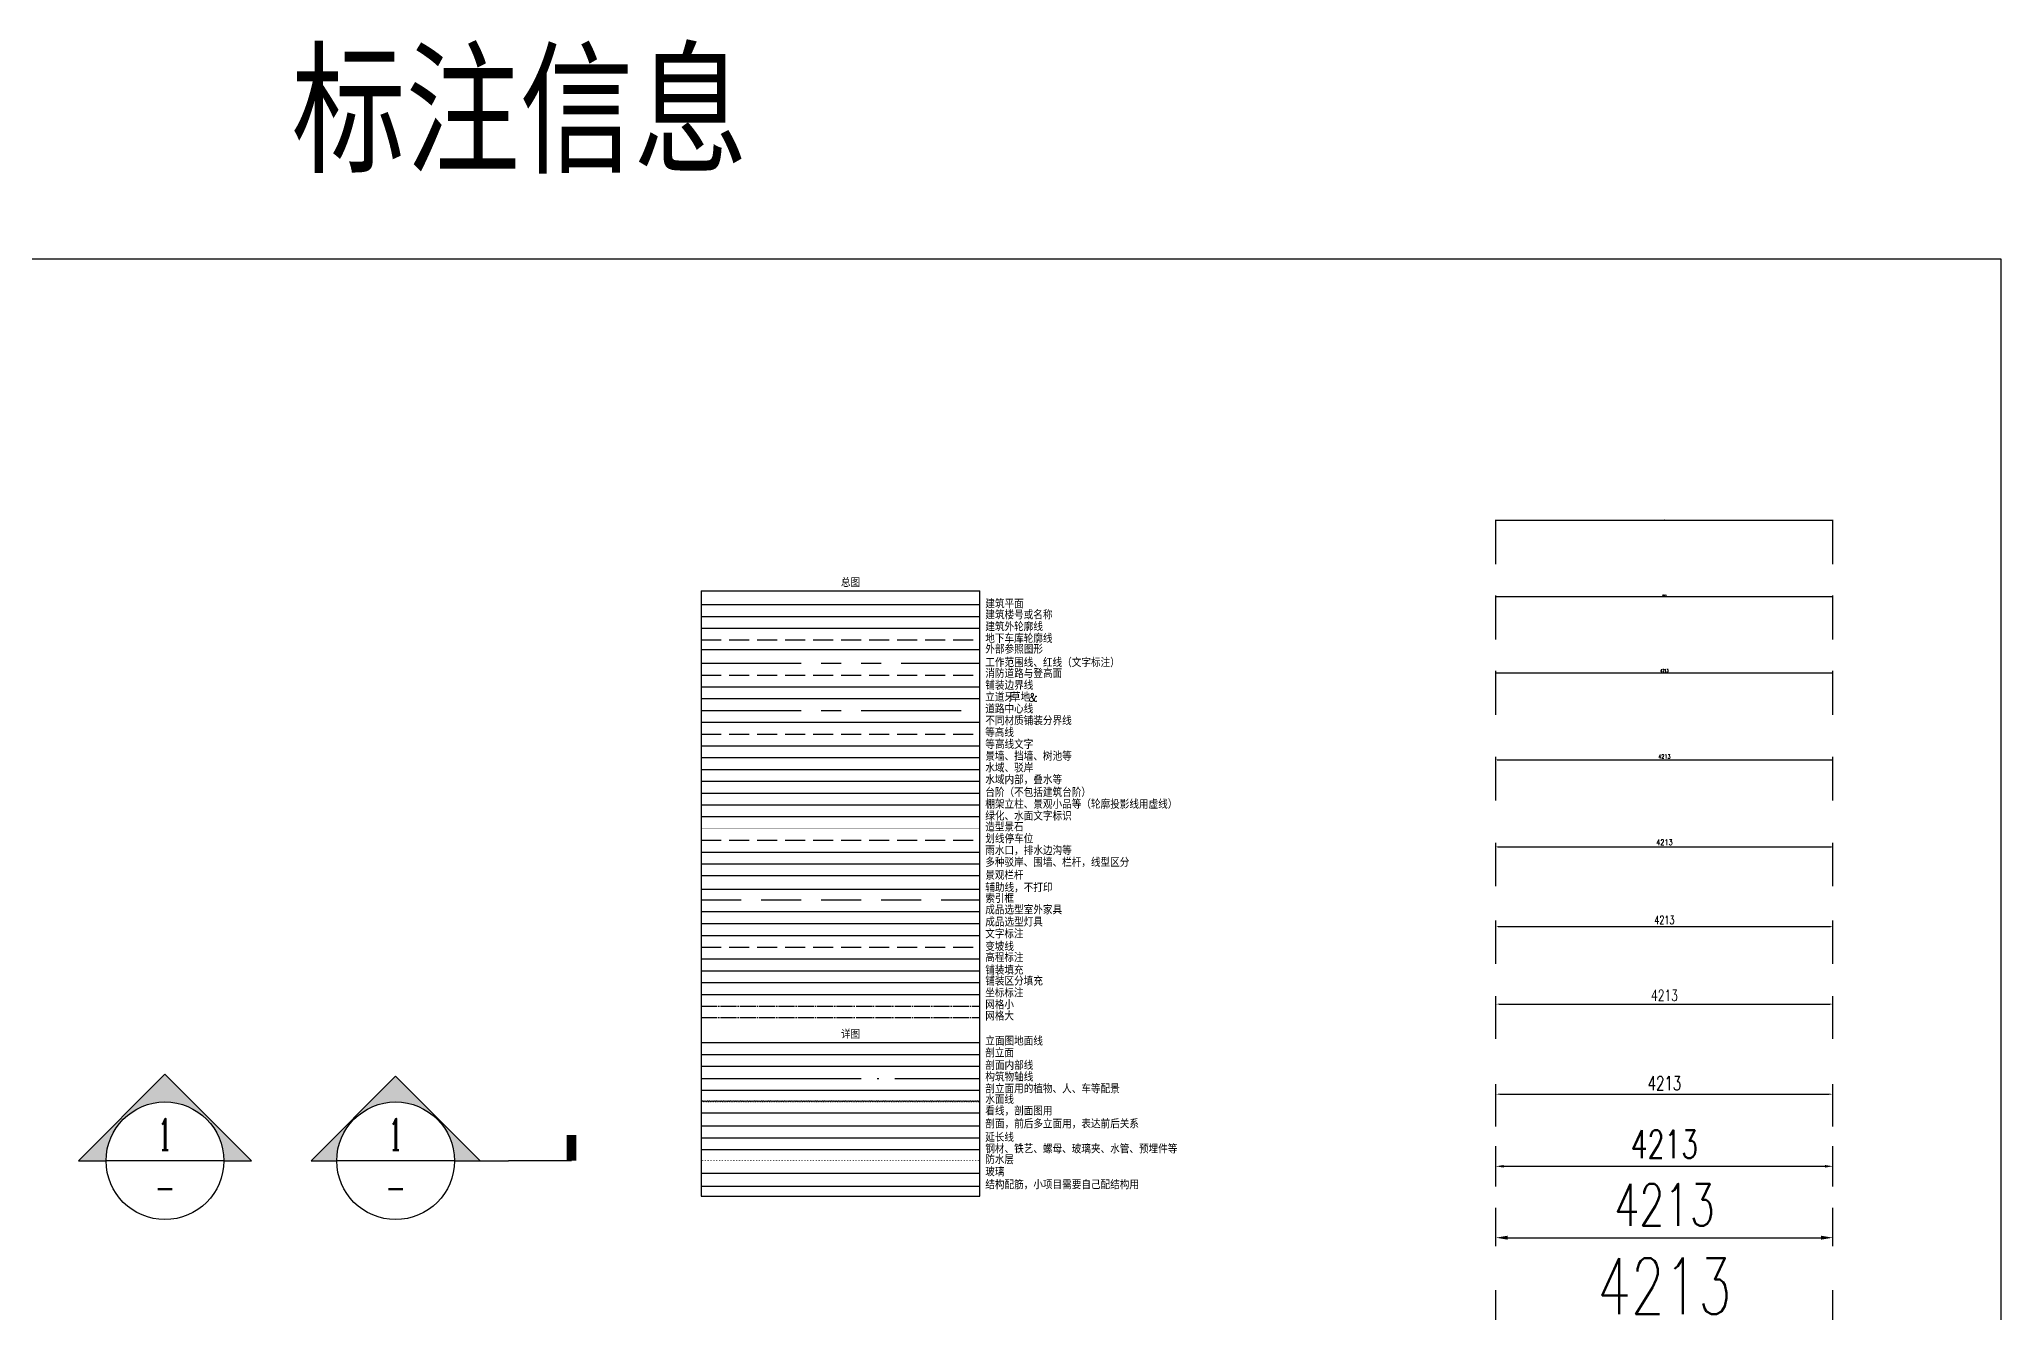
# Model space of a CAD drawing. Header units: millimetres. Extents: x 20612 to 122804, y 29227 to 156976.
# Drawn here: x 71212 to 95723, y 141053 to 156976 of the extents above; entities that cross this region are included whole.
import ezdxf
from ezdxf.enums import TextEntityAlignment as Align

# ---------------------------------------------------------------- set-up
doc = ezdxf.new("R2010")
doc.units = ezdxf.units.MM
doc.header["$LTSCALE"] = 1000
for name, pattern in [('CENTER', [2, 1.25, -0.25, 0.25, -0.25]), ('DASH', [0.35, 0.25, -0.1]), ('DASHED', [0.75, 0.5, -0.25]), ('DOTE', [2.42, 2, -0.2, 0.02, -0.2]), ('PHANTOM', [2.5, 1.25, -0.25, 0.25, -0.25, 0.25, -0.25])]:
    doc.linetypes.add(name, pattern=pattern)
for name, color, linetype in [('DIM_COOR', 3, 'Continuous'), ('DIM_ELEV', 3, 'Continuous'), ('DIM_IDEN', 3, 'Continuous'), ('DIM_SYMB', 3, 'Continuous'), ('L-Axis', 1, 'DOTE'), ('L-B.NO.', 2, 'Continuous'), ('L-Bldg', 8, 'Continuous'), ('L-Center', 1, 'CENTER'), ('L-Contour', 8, 'DASH'), ('L-ContourText', 53, 'Continuous'), ('L-ExtendedLine', 8, 'DASH'), ('L-Finished lamps', 2, 'Continuous'), ('L-Finished product', 13, 'Continuous'), ('L-Fireroad', 3, 'DASH'), ('L-Floor', 6, 'Continuous'), ('L-Furniture', 2, 'Continuous'), ('L-Glass', 144, 'Continuous'), ('L-Grid', 8, 'DOTE'), ('L-Grid1', 1, 'DOTE'), ('L-Gully', 144, 'Continuous'), ('L-Hardware', 210, 'Continuous'), ('L-Hatch', 8, 'Continuous'), ('L-Hatch1', 9, 'Continuous'), ('L-Index', 3, 'DASHED'), ('L-Limit', 1, 'PHANTOM'), ('L-Look line', 9, 'Continuous'), ('L-Look line1', 11, 'Continuous'), ('L-Objective View', 8, 'Continuous'), ('L-Outline', 6, 'Continuous'), ('L-pa', 3, 'Continuous'), ('L-Parking', 30, 'DASH'), ('L-Pave', 4, 'Continuous'), ('L-Pave1', 31, 'Continuous'), ('L-Pavement', 30, 'Continuous'), ('L-Pool', 5, 'Continuous'), ('L-Pool1', 150, 'Continuous'), ('L-Railing', 2, 'Continuous'), ('L-Rebar', 1, 'Continuous'), ('L-Section', 4, 'Continuous'), ('L-Slope line', 1, 'DASH'), ('L-Step', 15, 'Continuous'), ('L-Stone', 9, 'Continuous'), ('L-Structure', 50, 'Continuous'), ('L-Style Index', 2, 'Continuous'), ('L-TEXT文字标注', 7, 'Continuous'), ('L-Ugoutline', 6, 'DASH'), ('L-Wall', 5, 'Continuous'), ('L-Water', 150, 'Continuous'), ('L-Waterproofer', 210, 'Continuous'), ('L-XREF', 7, 'Continuous'), ('PUB_DIM', 3, 'Continuous'), ('PUB_TEXT', 7, 'Continuous')]:
    doc.layers.add(name, color=color, linetype=linetype)
doc.layers.add('L-Auxiliary Line', color=1, linetype='Continuous', plot=False)
doc.styles.add('_TCH_LABEL', font='COMPLEX', dxfattribs={"bigfont": 'GBCBIG'})
doc.styles.get("Standard").update_dxf_attribs({"font": 'simplex.shx', "width": 0.8, "bigfont": 'hztxt.shx'})
doc.styles.add('STANDARD_T3', font='simplex.shx', dxfattribs={"width": 0.7, "bigfont": 'hztxt.shx'})
doc.dimstyles.new('W&&1', dxfattribs={"dimtxt": 3.5, "dimasz": 1, "dimexe": 2.5, "dimexo": 3, "dimgap": 1, "dimtad": 1, "dimdec": 0, "dimzin": 0, "dimdsep": 46, "dimtxsty": 'STANDARD_T3', "dimcen": 0.09, "dimclrd": 1, "dimclre": 1, "dimclrt": 7, "dimazin": 2, "dimtfac": 1, "dimtdec": 0, "dimtix": 1, "dimtmove": 2, "dimatfit": 3, "dimfxl": 0, "dimtolj": 1, "dimtzin": 0, "dimarcsym": 0})
doc.dimstyles.new('W&&10', dxfattribs={"dimtxt": 35, "dimasz": 10, "dimexe": 25, "dimexo": 30, "dimgap": 10, "dimtad": 1, "dimdec": 0, "dimzin": 0, "dimdsep": 46, "dimtxsty": 'STANDARD_T3', "dimcen": 0.09, "dimclrd": 1, "dimclre": 1, "dimclrt": 7, "dimazin": 2, "dimtfac": 1, "dimtdec": 0, "dimtix": 1, "dimtmove": 2, "dimatfit": 3, "dimfxl": 0, "dimtolj": 1, "dimtzin": 0, "dimarcsym": 0})
doc.dimstyles.new('W&&100', dxfattribs={"dimtxt": 350, "dimasz": 100, "dimexe": 250, "dimexo": 300, "dimgap": 100, "dimtad": 1, "dimdec": 0, "dimzin": 0, "dimdsep": 46, "dimtxsty": 'STANDARD_T3', "dimcen": 0.09, "dimclrd": 1, "dimclre": 1, "dimclrt": 7, "dimazin": 2, "dimtfac": 1, "dimtdec": 0, "dimtix": 1, "dimtmove": 2, "dimatfit": 3, "dimfxl": 0, "dimtolj": 1, "dimtzin": 0, "dimarcsym": 0})
doc.dimstyles.new('W&&15', dxfattribs={"dimtxt": 52.5, "dimasz": 15, "dimexe": 37.5, "dimexo": 45, "dimgap": 15, "dimtad": 1, "dimdec": 0, "dimzin": 0, "dimdsep": 46, "dimtxsty": 'STANDARD_T3', "dimcen": 0.09, "dimclrd": 1, "dimclre": 1, "dimclrt": 7, "dimazin": 2, "dimtfac": 1, "dimtdec": 0, "dimtix": 1, "dimtmove": 2, "dimatfit": 3, "dimfxl": 0, "dimtolj": 1, "dimtzin": 0, "dimarcsym": 0})
doc.dimstyles.new('W&&150', dxfattribs={"dimtxt": 525, "dimasz": 150, "dimexe": 375, "dimexo": 450, "dimgap": 150, "dimtad": 1, "dimdec": 0, "dimzin": 0, "dimdsep": 46, "dimtxsty": 'STANDARD_T3', "dimcen": 0.09, "dimclrd": 1, "dimclre": 1, "dimclrt": 7, "dimazin": 2, "dimtfac": 1, "dimtdec": 0, "dimtix": 1, "dimtmove": 2, "dimatfit": 3, "dimfxl": 0, "dimtolj": 1, "dimtzin": 0, "dimarcsym": 0})
doc.dimstyles.new('W&&20', dxfattribs={"dimtxt": 70, "dimasz": 20, "dimexe": 50, "dimexo": 60, "dimgap": 20, "dimtad": 1, "dimdec": 0, "dimzin": 0, "dimdsep": 46, "dimtxsty": 'STANDARD_T3', "dimcen": 0.09, "dimclrd": 1, "dimclre": 1, "dimclrt": 7, "dimazin": 2, "dimtfac": 1, "dimtdec": 0, "dimtix": 1, "dimtmove": 2, "dimatfit": 3, "dimfxl": 0, "dimtolj": 1, "dimtzin": 0, "dimarcsym": 0})
doc.dimstyles.new('W&&200', dxfattribs={"dimtxt": 700, "dimasz": 200, "dimexe": 500, "dimexo": 600, "dimgap": 200, "dimtad": 1, "dimdec": 0, "dimzin": 0, "dimdsep": 46, "dimtxsty": 'STANDARD_T3', "dimcen": 0.09, "dimclrd": 1, "dimclre": 1, "dimclrt": 7, "dimazin": 2, "dimtfac": 1, "dimtdec": 0, "dimtix": 1, "dimtmove": 2, "dimatfit": 3, "dimfxl": 0, "dimtolj": 1, "dimtzin": 0, "dimarcsym": 0})
doc.dimstyles.new('W&&30', dxfattribs={"dimtxt": 105, "dimasz": 30, "dimexe": 75, "dimexo": 90, "dimgap": 30, "dimtad": 1, "dimdec": 0, "dimzin": 0, "dimdsep": 46, "dimtxsty": 'STANDARD_T3', "dimcen": 0.09, "dimclrd": 1, "dimclre": 1, "dimclrt": 7, "dimazin": 2, "dimtfac": 1, "dimtdec": 0, "dimtix": 1, "dimtmove": 2, "dimatfit": 3, "dimfxl": 0, "dimtolj": 1, "dimtzin": 0, "dimarcsym": 0})
doc.dimstyles.new('W&&40', dxfattribs={"dimtxt": 140, "dimasz": 40, "dimexe": 100, "dimexo": 120, "dimgap": 40, "dimtad": 1, "dimdec": 0, "dimzin": 0, "dimdsep": 46, "dimtxsty": 'STANDARD_T3', "dimcen": 0.09, "dimclrd": 1, "dimclre": 1, "dimclrt": 7, "dimazin": 2, "dimtfac": 1, "dimtdec": 0, "dimtix": 1, "dimtmove": 2, "dimatfit": 3, "dimfxl": 0, "dimtolj": 1, "dimtzin": 0, "dimarcsym": 0})
doc.dimstyles.new('W&&5', dxfattribs={"dimtxt": 17.5, "dimasz": 5, "dimexe": 12.5, "dimexo": 15, "dimgap": 5, "dimtad": 1, "dimdec": 0, "dimzin": 0, "dimdsep": 46, "dimtxsty": 'STANDARD_T3', "dimcen": 0.09, "dimclrd": 1, "dimclre": 1, "dimclrt": 7, "dimazin": 2, "dimtfac": 1, "dimtdec": 0, "dimtix": 1, "dimtmove": 2, "dimatfit": 3, "dimfxl": 0, "dimtolj": 1, "dimtzin": 0, "dimarcsym": 0})
doc.dimstyles.new('W&&50', dxfattribs={"dimtxt": 175, "dimasz": 50, "dimexe": 125, "dimexo": 150, "dimgap": 50, "dimtad": 1, "dimdec": 0, "dimzin": 0, "dimdsep": 46, "dimtxsty": 'STANDARD_T3', "dimcen": 0.09, "dimclrd": 1, "dimclre": 1, "dimclrt": 7, "dimazin": 2, "dimtfac": 1, "dimtdec": 0, "dimtix": 1, "dimtmove": 2, "dimatfit": 3, "dimfxl": 0, "dimtolj": 1, "dimtzin": 0, "dimarcsym": 0})

# ---------------------------------------------------------------- blocks, each defined once
blk = doc.blocks.new('*D8')
at = {"layer": 'Defpoints', "color": 0, "transparency": 16777216}
for p in [(93626, 145881), (89413, 145327), (93626, 145327)]:
    blk.add_point(p, dxfattribs=at)
at = {"layer": 'PUB_DIM', "color": 1, "lineweight": -2, "transparency": 16777216}
for p, q in [((89413, 145417), (89413, 145956)), ((89443, 145881), (93596, 145881)), ((93626, 145417), (93626, 145956))]:
    blk.add_line(p, q, dxfattribs=at)
at = {"layer": 'PUB_DIM', "color": 1, "transparency": 16777216}
for points in [[(89443, 145886), (89443, 145876), (89413, 145881)], [(93596, 145886), (93596, 145876), (93626, 145881)]]:
    blk.add_solid(points, dxfattribs=at)
at = {"layer": 'PUB_DIM', "color": 7, "transparency": 16777216, "insert": (91520, 145964), "char_height": 105, "attachment_point": 5, "style": 'STANDARD_T3'}
blk.add_mtext('\\A1;4213', dxfattribs=at)
blk = doc.blocks.new('*D9')
at = {"layer": 'Defpoints', "color": 0, "transparency": 16777216}
for p in [(93626, 146880), (89413, 146326), (93626, 146326)]:
    blk.add_point(p, dxfattribs=at)
at = {"layer": 'PUB_DIM', "color": 1, "lineweight": -2, "transparency": 16777216}
for p, q in [((89413, 146386), (89413, 146930)), ((89433, 146880), (93606, 146880)), ((93626, 146386), (93626, 146930))]:
    blk.add_line(p, q, dxfattribs=at)
at = {"layer": 'PUB_DIM', "color": 1, "transparency": 16777216}
for points in [[(89433, 146883), (89433, 146876), (89413, 146880)], [(93606, 146883), (93606, 146876), (93626, 146880)]]:
    blk.add_solid(points, dxfattribs=at)
at = {"layer": 'PUB_DIM', "color": 7, "transparency": 16777216, "insert": (91520, 146935), "char_height": 70, "attachment_point": 5, "style": 'STANDARD_T3'}
blk.add_mtext('\\A1;4213', dxfattribs=at)
blk = doc.blocks.new('*D10')
at = {"layer": 'Defpoints', "color": 0, "transparency": 16777216}
for p in [(93626, 147967), (89413, 147413), (93626, 147413)]:
    blk.add_point(p, dxfattribs=at)
at = {"layer": 'PUB_DIM', "color": 1, "lineweight": -2, "transparency": 16777216}
for p, q in [((89413, 147458), (89413, 148005)), ((89428, 147967), (93611, 147967)), ((93626, 147458), (93626, 148005))]:
    blk.add_line(p, q, dxfattribs=at)
at = {"layer": 'PUB_DIM', "color": 1, "transparency": 16777216}
for points in [[(89428, 147970), (89428, 147965), (89413, 147967)], [(93611, 147970), (93611, 147965), (93626, 147967)]]:
    blk.add_solid(points, dxfattribs=at)
at = {"layer": 'PUB_DIM', "color": 7, "transparency": 16777216, "insert": (91520, 148008), "char_height": 52.5, "attachment_point": 5, "style": 'STANDARD_T3'}
blk.add_mtext('\\A1;4213', dxfattribs=at)
blk = doc.blocks.new('*D11')
at = {"layer": 'Defpoints', "color": 0, "transparency": 16777216}
for p in [(93626, 149054), (89413, 148500), (93626, 148500)]:
    blk.add_point(p, dxfattribs=at)
at = {"layer": 'PUB_DIM', "color": 1, "lineweight": -2, "transparency": 16777216}
for p, q in [((89413, 148530), (89413, 149079)), ((89423, 149054), (93616, 149054)), ((93626, 148530), (93626, 149079))]:
    blk.add_line(p, q, dxfattribs=at)
at = {"layer": 'PUB_DIM', "color": 1, "transparency": 16777216}
for points in [[(89423, 149056), (89423, 149053), (89413, 149054)], [(93616, 149056), (93616, 149053), (93626, 149054)]]:
    blk.add_solid(points, dxfattribs=at)
at = {"layer": 'PUB_DIM', "color": 7, "transparency": 16777216, "insert": (91520, 149082), "char_height": 35, "attachment_point": 5, "style": 'STANDARD_T3'}
blk.add_mtext('\\A1;4213', dxfattribs=at)
blk = doc.blocks.new('*D12')
at = {"layer": 'Defpoints', "color": 0, "transparency": 16777216}
for p in [(93626, 150008), (89413, 149454), (93626, 149454)]:
    blk.add_point(p, dxfattribs=at)
at = {"layer": 'PUB_DIM', "color": 1, "lineweight": -2, "transparency": 16777216}
for p, q in [((89413, 149469), (89413, 150021)), ((89418, 150008), (93621, 150008)), ((93626, 149469), (93626, 150021))]:
    blk.add_line(p, q, dxfattribs=at)
at = {"layer": 'PUB_DIM', "color": 1, "transparency": 16777216}
for points in [[(89418, 150009), (89418, 150008), (89413, 150008)], [(93621, 150009), (93621, 150008), (93626, 150008)]]:
    blk.add_solid(points, dxfattribs=at)
at = {"layer": 'PUB_DIM', "color": 7, "transparency": 16777216, "insert": (91520, 150022), "char_height": 17.5, "attachment_point": 5, "style": 'STANDARD_T3'}
blk.add_mtext('\\A1;4213', dxfattribs=at)
blk = doc.blocks.new('*D13')
at = {"layer": 'Defpoints', "color": 0, "transparency": 16777216}
for p in [(93626, 150963), (89413, 150409), (93626, 150409)]:
    blk.add_point(p, dxfattribs=at)
at = {"layer": 'PUB_DIM', "color": 1, "lineweight": -2, "transparency": 16777216}
for p, q in [((89413, 150412), (89413, 150965)), ((89414, 150963), (93625, 150963)), ((93626, 150412), (93626, 150965))]:
    blk.add_line(p, q, dxfattribs=at)
at = {"layer": 'PUB_DIM', "color": 1, "transparency": 16777216}
for points in [[(89414, 150963), (89414, 150962), (89413, 150963)], [(93625, 150963), (93625, 150962), (93626, 150963)]]:
    blk.add_solid(points, dxfattribs=at)
at = {"layer": 'PUB_DIM', "color": 7, "transparency": 16777216, "insert": (91520, 150965), "char_height": 3.5, "attachment_point": 5, "style": 'STANDARD_T3'}
blk.add_mtext('\\A1;4213', dxfattribs=at)
blk = doc.blocks.new('*D14')
at = {"layer": 'Defpoints', "color": 0, "transparency": 16777216}
for p in [(93626, 144912), (89413, 144358), (93626, 144358)]:
    blk.add_point(p, dxfattribs=at)
at = {"layer": 'PUB_DIM', "color": 1, "lineweight": -2, "transparency": 16777216}
for p, q in [((89413, 144478), (89413, 145012)), ((89453, 144912), (93586, 144912)), ((93626, 144478), (93626, 145012))]:
    blk.add_line(p, q, dxfattribs=at)
at = {"layer": 'PUB_DIM', "color": 1, "transparency": 16777216}
for points in [[(89453, 144919), (89453, 144906), (89413, 144912)], [(93586, 144919), (93586, 144906), (93626, 144912)]]:
    blk.add_solid(points, dxfattribs=at)
at = {"layer": 'PUB_DIM', "color": 7, "transparency": 16777216, "insert": (91520, 145022), "char_height": 140, "attachment_point": 5, "style": 'STANDARD_T3'}
blk.add_mtext('\\A1;4213', dxfattribs=at)
blk = doc.blocks.new('*D15')
at = {"layer": 'Defpoints', "color": 0, "transparency": 16777216}
for p in [(93626, 143786), (89413, 143232), (93626, 143232)]:
    blk.add_point(p, dxfattribs=at)
at = {"layer": 'PUB_DIM', "color": 1, "lineweight": -2, "transparency": 16777216}
for p, q in [((89413, 143382), (89413, 143911)), ((93626, 143382), (93626, 143911)), ((89463, 143786), (93576, 143786))]:
    blk.add_line(p, q, dxfattribs=at)
at = {"layer": 'PUB_DIM', "color": 1, "transparency": 16777216}
for points in [[(89463, 143794), (89463, 143778), (89413, 143786)], [(93576, 143794), (93576, 143778), (93626, 143786)]]:
    blk.add_solid(points, dxfattribs=at)
at = {"layer": 'PUB_DIM', "color": 7, "transparency": 16777216, "insert": (91520, 143923), "char_height": 175, "attachment_point": 5, "style": 'STANDARD_T3'}
blk.add_mtext('\\A1;4213', dxfattribs=at)
blk = doc.blocks.new('*D16')
at = {"layer": 'Defpoints', "color": 0, "transparency": 16777216}
for p in [(93626, 142885), (89413, 142331), (93626, 142331)]:
    blk.add_point(p, dxfattribs=at)
at = {"layer": 'PUB_DIM', "color": 1, "lineweight": -2, "transparency": 16777216}
for p, q in [((89413, 142631), (89413, 143135)), ((93626, 142631), (93626, 143135)), ((89513, 142885), (93526, 142885))]:
    blk.add_line(p, q, dxfattribs=at)
at = {"layer": 'PUB_DIM', "color": 1, "transparency": 16777216}
for points in [[(89513, 142901), (89513, 142868), (89413, 142885)], [(93526, 142901), (93526, 142868), (93626, 142885)]]:
    blk.add_solid(points, dxfattribs=at)
at = {"layer": 'PUB_DIM', "color": 7, "transparency": 16777216, "insert": (91520, 143160), "char_height": 350, "attachment_point": 5, "style": 'STANDARD_T3'}
blk.add_mtext('\\A1;4213', dxfattribs=at)
blk = doc.blocks.new('*D17')
at = {"layer": 'Defpoints', "color": 0, "transparency": 16777216}
for p in [(93626, 141992), (89413, 141438), (93626, 141438)]:
    blk.add_point(p, dxfattribs=at)
at = {"layer": 'PUB_DIM', "color": 1, "lineweight": -2, "transparency": 16777216}
for p, q in [((89413, 141888), (89413, 142367)), ((93626, 141888), (93626, 142367)), ((89563, 141992), (93476, 141992))]:
    blk.add_line(p, q, dxfattribs=at)
at = {"layer": 'PUB_DIM', "color": 1, "transparency": 16777216}
for points in [[(89563, 142017), (89563, 141967), (89413, 141992)], [(93476, 142017), (93476, 141967), (93626, 141992)]]:
    blk.add_solid(points, dxfattribs=at)
at = {"layer": 'PUB_DIM', "color": 7, "transparency": 16777216, "insert": (91520, 142404), "char_height": 525, "attachment_point": 5, "style": 'STANDARD_T3'}
blk.add_mtext('\\A1;4213', dxfattribs=at)
blk = doc.blocks.new('*D18')
at = {"layer": 'Defpoints', "color": 0, "transparency": 16777216}
for p in [(93626, 140837), (89413, 140283), (93626, 140283)]:
    blk.add_point(p, dxfattribs=at)
at = {"layer": 'PUB_DIM', "color": 1, "lineweight": -2, "transparency": 16777216}
for p, q in [((89413, 140883), (89413, 141337)), ((93626, 140883), (93626, 141337)), ((89613, 140837), (93426, 140837))]:
    blk.add_line(p, q, dxfattribs=at)
at = {"layer": 'PUB_DIM', "color": 1, "transparency": 16777216}
for points in [[(89613, 140870), (89613, 140803), (89413, 140837)], [(93426, 140870), (93426, 140803), (93626, 140837)]]:
    blk.add_solid(points, dxfattribs=at)
at = {"layer": 'PUB_DIM', "color": 7, "transparency": 16777216, "insert": (91520, 141387), "char_height": 700, "attachment_point": 5, "style": 'STANDARD_T3'}
blk.add_mtext('\\A1;4213', dxfattribs=at)
blk = doc.blocks.new('*U7')
blk.add_hatch(color=256).paths.add_polyline_path([(0, 11.49), (-11.49, 0), (-8, 0, -1), (8, 0), (11.49, 0)])
blk.add_lwpolyline([(0, 11.49), (-11.49, 0), (-8, 0, -1), (8, 0), (11.49, 0), (0, 11.49)], format="xyb", close=True)
at = {"const_width": 1.31}
blk.add_lwpolyline([(23.92, 0), (23.92, 3.5)], dxfattribs=at)
for points in [[(8, 0), (15.33, 0)], [(21.33, 0), (15.33, 0)], [(23.92, 0), (18.67, 0)]]:
    blk.add_lwpolyline(points)
blk = doc.blocks.new('*U6')
blk.add_hatch(color=256).paths.add_polyline_path([(0, 11.77), (-11.77, 0), (-8, 0, -1), (8, 0), (11.77, 0)])
blk.add_lwpolyline([(0, 11.77), (-11.77, 0), (-8, 0, -1), (8, 0), (11.77, 0), (0, 11.77)], format="xyb", close=True)
blk = doc.blocks.new('$LinePat$波浪线')
at = {"color": 0}
for centre, start, end in [((150, -42), 201.672355, 338.327405), ((450, -161), 21.672355, 158.327405)]:
    blk.add_arc(centre, 161, start, end, dxfattribs=at)
blk = doc.blocks.new('$LinePat$防水层1')
at = {"color": 0}
blk.add_solid([(150, 0), (450, 0), (150, -100), (450, -100)], dxfattribs=at)
at = {"layer": 'Defpoints'}
for p in [(0, 0), (600, 0)]:
    blk.add_point(p, dxfattribs=at)

msp = doc.modelspace()

# ---------------------------------------------------------------- linework, layer by layer
msp.add_line((79482.553, 150079.773), (82965.968, 150079.773))
msp.add_lwpolyline([(70722.932, 154230.476), (95722.932, 154230.476), (95722.932, 124230.476), (70722.932, 124230.476)], close=True)
msp.add_lwpolyline([(79482.553, 150079.773), (79482.553, 142512.688), (82965.968, 142512.688), (82965.968, 150079.773)])
at = {"layer": 'DIM_COOR'}
msp.add_lwpolyline([(79482.553, 145033.903), (82965.968, 145033.903)], dxfattribs=at)
at = {"layer": 'DIM_ELEV'}
msp.add_lwpolyline([(79482.553, 145476.591), (82965.968, 145476.591)], dxfattribs=at)
at = {"layer": 'DIM_IDEN'}
for p, q in [((73518.199, 142953.704), (72047.611, 142953.704)), ((76400.574, 142953.704), (74929.986, 142953.704))]:
    msp.add_line(p, q, dxfattribs=at)
for centre in [(72782.905, 142953.704), (75665.28, 142953.704)]:
    msp.add_circle(centre, 735.294, dxfattribs=at)
at = {"layer": 'L-Auxiliary Line'}
msp.add_lwpolyline([(79482.553, 146349.344), (82965.968, 146349.344)], dxfattribs=at)
at = {"layer": 'L-Axis'}
msp.add_lwpolyline([(79482.553, 143982.882), (82965.968, 143982.882)], dxfattribs=at)
at = {"layer": 'L-B.NO.', "ltscale": 500}
msp.add_lwpolyline([(79482.553, 149759.761), (82965.968, 149759.761)], dxfattribs=at)
at = {"layer": 'L-Bldg'}
msp.add_lwpolyline([(79482.553, 149909.776), (82965.968, 149909.776)], dxfattribs=at)
at = {"layer": 'L-Center'}
msp.add_lwpolyline([(79482.553, 148584.167), (82965.968, 148584.167)], dxfattribs=at)
at = {"layer": 'L-Contour'}
msp.add_lwpolyline([(79482.553, 148289.042), (82965.968, 148289.042)], dxfattribs=at)
at = {"layer": 'L-ContourText'}
msp.add_lwpolyline([(79482.553, 148141.479), (82965.968, 148141.479)], dxfattribs=at)
at = {"layer": 'L-ExtendedLine', "ltscale": 0.02}
msp.add_lwpolyline([(79482.553, 143239.115), (82965.968, 143239.115)], dxfattribs=at)
at = {"layer": 'L-Finished lamps'}
msp.add_lwpolyline([(79482.553, 145919.278), (82965.968, 145919.278)], dxfattribs=at)
at = {"layer": 'L-Finished product'}
msp.add_lwpolyline([(79482.553, 146071.747), (82965.968, 146071.747)], dxfattribs=at)
at = {"layer": 'L-Fireroad'}
msp.add_lwpolyline([(79482.553, 149026.854), (82965.968, 149026.854)], dxfattribs=at)
at = {"layer": 'L-Floor'}
msp.add_lwpolyline([(79482.553, 144431.449), (82965.968, 144431.449)], dxfattribs=at)
at = {"layer": 'L-Furniture'}
msp.add_lwpolyline([(79482.553, 147403.667), (82965.968, 147403.667)], dxfattribs=at)
at = {"layer": 'L-Glass'}
msp.add_lwpolyline([(79482.553, 142797.066), (82965.968, 142797.066)], dxfattribs=at)
at = {"layer": 'L-Grid', "ltscale": 0.1}
msp.add_lwpolyline([(79482.553, 144886.341), (82965.968, 144886.341)], dxfattribs=at)
at = {"layer": 'L-Grid1', "ltscale": 0.1}
msp.add_lwpolyline([(79482.553, 144744.658), (82965.968, 144744.658)], dxfattribs=at)
at = {"layer": 'L-Gully'}
msp.add_lwpolyline([(79482.553, 146813.417), (82965.968, 146813.417)], dxfattribs=at)
at = {"layer": 'L-Hardware'}
msp.add_lwpolyline([(79482.553, 143094.644), (82965.968, 143094.644)], dxfattribs=at)
at = {"layer": 'L-Hatch'}
msp.add_lwpolyline([(79482.553, 145329.028), (82965.968, 145329.028)], dxfattribs=at)
at = {"layer": 'L-Hatch1'}
msp.add_lwpolyline([(79482.553, 145181.466), (82965.968, 145181.466)], dxfattribs=at)
at = {"layer": 'L-Index'}
msp.add_lwpolyline([(79482.553, 146214.403), (82965.968, 146214.403)], dxfattribs=at)
at = {"layer": 'L-Limit'}
msp.add_lwpolyline([(79482.553, 149174.417), (82965.968, 149174.417)], dxfattribs=at)
at = {"layer": 'L-Look line'}
msp.add_lwpolyline([(79482.553, 143553.865), (82965.968, 143553.865)], dxfattribs=at)
at = {"layer": 'L-Look line1'}
msp.add_lwpolyline([(79482.553, 143392.632), (82965.968, 143392.632)], dxfattribs=at)
at = {"layer": 'L-Objective View'}
msp.add_lwpolyline([(79482.553, 143835.32), (82965.968, 143835.32)], dxfattribs=at)
at = {"layer": 'L-Outline'}
msp.add_lwpolyline([(79482.553, 149612.198), (82965.968, 149612.198)], dxfattribs=at)
at = {"layer": 'L-pa'}
msp.add_lwpolyline([(79482.553, 147256.105), (82965.968, 147256.105)], dxfattribs=at)
at = {"layer": 'L-Parking'}
msp.add_lwpolyline([(79482.553, 146960.98), (82965.968, 146960.98)], dxfattribs=at)
at = {"layer": 'L-Pave'}
msp.add_lwpolyline([(79482.553, 148879.292), (82965.968, 148879.292)], dxfattribs=at)
at = {"layer": 'L-Pave1'}
msp.add_lwpolyline([(79482.553, 148731.729), (82965.968, 148731.729)], dxfattribs=at)
at = {"layer": 'L-Pavement'}
msp.add_lwpolyline([(79482.553, 148436.604), (82965.968, 148436.604)], dxfattribs=at)
at = {"layer": 'L-Pool'}
msp.add_lwpolyline([(79482.553, 147846.354), (82965.968, 147846.354)], dxfattribs=at)
at = {"layer": 'L-Pool1'}
msp.add_lwpolyline([(79482.553, 147698.792), (82965.968, 147698.792)], dxfattribs=at)
at = {"layer": 'L-Railing', "ltscale": 0.02}
msp.add_lwpolyline([(79482.553, 146518.292), (82965.968, 146518.292)], dxfattribs=at)
at = {"layer": 'L-Rebar'}
msp.add_lwpolyline([(79482.553, 142635.833), (82965.968, 142635.833)], dxfattribs=at)
at = {"layer": 'L-Section'}
msp.add_lwpolyline([(79482.553, 144283.887), (82965.968, 144283.887)], dxfattribs=at)
at = {"layer": 'L-Slope line'}
msp.add_lwpolyline([(79482.553, 145624.153), (82965.968, 145624.153)], dxfattribs=at)
at = {"layer": 'L-Step'}
msp.add_lwpolyline([(79482.553, 147551.23), (82965.968, 147551.23)], dxfattribs=at)
at = {"layer": 'L-Stone', "const_width": 2.941}
msp.add_lwpolyline([(79482.553, 147108.542), (82965.968, 147108.542)], dxfattribs=at)
at = {"layer": 'L-Structure'}
msp.add_lwpolyline([(79482.553, 144136.324), (82965.968, 144136.324)], dxfattribs=at)
at = {"layer": 'L-Style Index', "ltscale": 0.02}
msp.add_lwpolyline([(79482.553, 146665.855), (82965.968, 146665.855)], dxfattribs=at)
at = {"layer": 'L-Ugoutline'}
msp.add_lwpolyline([(79482.553, 149464.636), (82965.968, 149464.636)], dxfattribs=at)
at = {"layer": 'L-Wall', "ltscale": 0.1}
msp.add_lwpolyline([(79482.553, 147993.917), (82965.968, 147993.917)], dxfattribs=at)
at = {"layer": 'L-XREF'}
msp.add_lwpolyline([(79482.553, 149344.413), (82965.968, 149344.413)], dxfattribs=at)
at = {"layer": 'PUB_TEXT'}
msp.add_lwpolyline([(79482.553, 145771.716), (82965.968, 145771.716)], dxfattribs=at)

# ---------------------------------------------------------------- block references
at = {"layer": 'DIM_SYMB', "xscale": 91.91176470588236, "yscale": 91.91176470588236, "zscale": 91.91176470588236}
for name, p in [('*U6', (72782.905, 142953.704)), ('*U7', (75665.28, 142953.704))]:
    msp.add_blockref(name, p, dxfattribs=at)
at = {"layer": 'L-Water', "xscale": 0.03628560533088059, "yscale": 0.03611433485970246, "zscale": 0.03611433485970246}
for p in [(79482.553, 143701.427), (79504.324, 143701.427), (79526.096, 143701.427), (79547.867, 143701.427), (79569.638, 143701.427), (79591.41, 143701.427), (79613.181, 143701.427), (79634.952, 143701.427), (79656.724, 143701.427), (79678.495, 143701.427), (79700.266, 143701.427), (79722.038, 143701.427), (79743.809, 143701.427), (79765.58, 143701.427), (79787.352, 143701.427), (79809.123, 143701.427), (79830.894, 143701.427), (79852.666, 143701.427), (79874.437, 143701.427), (79896.209, 143701.427), (79917.98, 143701.427), (79939.751, 143701.427), (79961.523, 143701.427), (79983.294, 143701.427), (80005.065, 143701.427), (80026.837, 143701.427), (80048.608, 143701.427), (80070.379, 143701.427), (80092.151, 143701.427), (80113.922, 143701.427), (80135.693, 143701.427), (80157.465, 143701.427), (80179.236, 143701.427), (80201.007, 143701.427), (80222.779, 143701.427), (80244.55, 143701.427), (80266.321, 143701.427), (80288.093, 143701.427), (80309.864, 143701.427), (80331.635, 143701.427), (80353.407, 143701.427), (80375.178, 143701.427), (80396.949, 143701.427), (80418.721, 143701.427), (80440.492, 143701.427), (80462.263, 143701.427), (80484.035, 143701.427), (80505.806, 143701.427), (80527.577, 143701.427), (80549.349, 143701.427), (80571.12, 143701.427), (80592.892, 143701.427), (80614.663, 143701.427), (80636.434, 143701.427), (80658.206, 143701.427), (80679.977, 143701.427), (80701.748, 143701.427), (80723.52, 143701.427), (80745.291, 143701.427), (80767.062, 143701.427), (80788.834, 143701.427), (80810.605, 143701.427), (80832.376, 143701.427), (80854.148, 143701.427), (80875.919, 143701.427), (80897.69, 143701.427), (80919.462, 143701.427), (80941.233, 143701.427), (80963.004, 143701.427), (80984.776, 143701.427), (81006.547, 143701.427), (81028.318, 143701.427), (81050.09, 143701.427), (81071.861, 143701.427), (81093.632, 143701.427), (81115.404, 143701.427), (81137.175, 143701.427), (81158.946, 143701.427), (81180.718, 143701.427), (81202.489, 143701.427), (81224.261, 143701.427), (81246.032, 143701.427), (81267.803, 143701.427), (81289.575, 143701.427), (81311.346, 143701.427), (81333.117, 143701.427), (81354.889, 143701.427), (81376.66, 143701.427), (81398.431, 143701.427), (81420.203, 143701.427), (81441.974, 143701.427), (81463.745, 143701.427), (81485.517, 143701.427), (81507.288, 143701.427), (81529.059, 143701.427), (81550.831, 143701.427), (81572.602, 143701.427), (81594.373, 143701.427), (81616.145, 143701.427), (81637.916, 143701.427), (81659.687, 143701.427), (81681.459, 143701.427), (81703.23, 143701.427), (81725.001, 143701.427), (81746.773, 143701.427), (81768.544, 143701.427), (81790.315, 143701.427), (81812.087, 143701.427), (81833.858, 143701.427), (81855.629, 143701.427), (81877.401, 143701.427), (81899.172, 143701.427), (81920.944, 143701.427), (81942.715, 143701.427), (81964.486, 143701.427), (81986.258, 143701.427), (82008.029, 143701.427), (82029.8, 143701.427), (82051.572, 143701.427), (82073.343, 143701.427), (82095.114, 143701.427), (82116.886, 143701.427), (82138.657, 143701.427), (82160.428, 143701.427), (82182.2, 143701.427), (82203.971, 143701.427), (82225.742, 143701.427), (82247.514, 143701.427), (82269.285, 143701.427), (82291.056, 143701.427), (82312.828, 143701.427), (82334.599, 143701.427), (82356.37, 143701.427), (82378.142, 143701.427), (82399.913, 143701.427), (82421.684, 143701.427), (82443.456, 143701.427), (82465.227, 143701.427), (82486.998, 143701.427), (82508.77, 143701.427), (82530.541, 143701.427), (82552.313, 143701.427), (82574.084, 143701.427), (82595.855, 143701.427), (82617.627, 143701.427), (82639.398, 143701.427), (82661.169, 143701.427), (82682.941, 143701.427), (82704.712, 143701.427), (82726.483, 143701.427), (82748.255, 143701.427), (82770.026, 143701.427), (82791.797, 143701.427), (82813.569, 143701.427), (82835.34, 143701.427), (82857.111, 143701.427), (82878.883, 143701.427), (82900.654, 143701.427), (82922.425, 143701.427), (82944.197, 143701.427)]:
    msp.add_blockref('$LinePat$波浪线', p, dxfattribs=at)
at = {"layer": 'L-Waterproofer', "xscale": 0.05924175294148774, "yscale": 0.05882352941176471, "zscale": 0.05882352941176471}
for p in [(79482.553, 142958.299), (79518.098, 142958.299), (79553.643, 142958.299), (79589.188, 142958.299), (79624.733, 142958.299), (79660.278, 142958.299), (79695.823, 142958.299), (79731.368, 142958.299), (79766.913, 142958.299), (79802.458, 142958.299), (79838.003, 142958.299), (79873.549, 142958.299), (79909.094, 142958.299), (79944.639, 142958.299), (79980.184, 142958.299), (80015.729, 142958.299), (80051.274, 142958.299), (80086.819, 142958.299), (80122.364, 142958.299), (80157.909, 142958.299), (80193.454, 142958.299), (80228.999, 142958.299), (80264.544, 142958.299), (80300.089, 142958.299), (80335.634, 142958.299), (80371.179, 142958.299), (80406.724, 142958.299), (80442.269, 142958.299), (80477.814, 142958.299), (80513.359, 142958.299), (80548.905, 142958.299), (80584.45, 142958.299), (80619.995, 142958.299), (80655.54, 142958.299), (80691.085, 142958.299), (80726.63, 142958.299), (80762.175, 142958.299), (80797.72, 142958.299), (80833.265, 142958.299), (80868.81, 142958.299), (80904.355, 142958.299), (80939.9, 142958.299), (80975.445, 142958.299), (81010.99, 142958.299), (81046.535, 142958.299), (81082.08, 142958.299), (81117.625, 142958.299), (81153.17, 142958.299), (81188.715, 142958.299), (81224.261, 142958.299), (81259.806, 142958.299), (81295.351, 142958.299), (81330.896, 142958.299), (81366.441, 142958.299), (81401.986, 142958.299), (81437.531, 142958.299), (81473.076, 142958.299), (81508.621, 142958.299), (81544.166, 142958.299), (81579.711, 142958.299), (81615.256, 142958.299), (81650.801, 142958.299), (81686.346, 142958.299), (81721.891, 142958.299), (81757.436, 142958.299), (81792.981, 142958.299), (81828.526, 142958.299), (81864.071, 142958.299), (81899.616, 142958.299), (81935.162, 142958.299), (81970.707, 142958.299), (82006.252, 142958.299), (82041.797, 142958.299), (82077.342, 142958.299), (82112.887, 142958.299), (82148.432, 142958.299), (82183.977, 142958.299), (82219.522, 142958.299), (82255.067, 142958.299), (82290.612, 142958.299), (82326.157, 142958.299), (82361.702, 142958.299), (82397.247, 142958.299), (82432.792, 142958.299), (82468.337, 142958.299), (82503.882, 142958.299), (82539.427, 142958.299), (82574.972, 142958.299), (82610.518, 142958.299), (82646.063, 142958.299), (82681.608, 142958.299), (82717.153, 142958.299), (82752.698, 142958.299), (82788.243, 142958.299), (82823.788, 142958.299), (82859.333, 142958.299), (82894.878, 142958.299), (82930.423, 142958.299)]:
    msp.add_blockref('$LinePat$防水层1', p, dxfattribs=at)

# ---------------------------------------------------------------- texts
for s, p in [('总图', (81230.782, 150128.626)), ('详图', (81230.782, 144480.303))]:
    msp.add_text(s, height=99.2908).set_placement(p)
at = {"layer": 'DIM_COOR'}
msp.add_text('坐标标注', height=99.2908, dxfattribs=at).set_placement((83034.13, 144997.902))
at = {"layer": 'DIM_ELEV'}
msp.add_text('高程标注', height=99.2908, dxfattribs=at).set_placement((83034.13, 145440.59))
at = {"layer": 'DIM_IDEN', "color": 7, "style": '_TCH_LABEL'}
for p, p2 in [((72698.547, 143088.412), (72867.263, 143088.412)), ((75580.923, 143088.412), (75749.638, 143088.412))]:
    msp.add_text('1', height=393.669, dxfattribs=at).set_placement(p, p2, align=Align.FIT)
at = {"layer": 'DIM_IDEN', "color": 7, "style": '_TCH_LABEL', "width": 0.777778}
for p, p2 in [((72654.961, 142433.774), (72910.85, 142433.774)), ((75537.336, 142433.774), (75793.225, 142433.774))]:
    msp.add_text('-', height=383.833, dxfattribs=at).set_placement(p, p2, align=Align.FIT)
at = {"layer": 'L-Auxiliary Line'}
msp.add_text('辅助线，不打印', height=100, dxfattribs=at).set_placement((83034.13, 146313.343))
at = {"layer": 'L-Axis'}
msp.add_text('构筑物轴线', height=100, dxfattribs=at).set_placement((83034.13, 143946.881))
at = {"layer": 'L-B.NO.'}
msp.add_text('建筑楼号或名称', height=100, dxfattribs=at).set_placement((83034.13, 149723.759))
at = {"layer": 'L-Bldg'}
msp.add_text('建筑平面', height=100, dxfattribs=at).set_placement((83034.13, 149862.558))
at = {"layer": 'L-Center'}
msp.add_text('道路中心线', height=100, dxfattribs=at).set_placement((83034.13, 148548.166))
at = {"layer": 'L-Contour'}
msp.add_text('等高线', height=99.2908, dxfattribs=at).set_placement((83034.13, 148253.041))
at = {"layer": 'L-ContourText'}
msp.add_text('等高线文字', height=100, dxfattribs=at).set_placement((83034.13, 148104.116))
at = {"layer": 'L-ExtendedLine'}
msp.add_text('延长线', height=99.2908, dxfattribs=at).set_placement((83034.13, 143191.897))
at = {"layer": 'L-Finished lamps'}
msp.add_text('成品选型灯具', height=100, dxfattribs=at).set_placement((83034.13, 145883.277))
at = {"layer": 'L-Finished product'}
msp.add_text('成品选型室外家具', height=100, dxfattribs=at).set_placement((83034.13, 146035.746))
at = {"layer": 'L-Fireroad'}
msp.add_text('消防道路与登高面', height=100, dxfattribs=at).set_placement((83034.13, 148990.853))
at = {"layer": 'L-Floor'}
msp.add_text('立面图地面线', height=100, dxfattribs=at).set_placement((83034.13, 144395.448))
at = {"layer": 'L-Furniture'}
msp.add_text('棚架立柱、景观小品等（轮廓投影线用虚线）', height=100, dxfattribs=at).set_placement((83034.13, 147356.449))
at = {"layer": 'L-Glass'}
msp.add_text('玻璃', height=99.2908, dxfattribs=at).set_placement((83034.13, 142761.065))
at = {"layer": 'L-Grid'}
msp.add_text('网格小', height=99.2908, dxfattribs=at).set_placement((83034.13, 144850.34))
at = {"layer": 'L-Grid1'}
msp.add_text('网格大', height=99.2908, dxfattribs=at).set_placement((83034.13, 144708.657))
at = {"layer": 'L-Gully'}
msp.add_text('雨水口，排水边沟等', height=100, dxfattribs=at).set_placement((83034.13, 146777.416))
at = {"layer": 'L-Hardware'}
msp.add_text('钢材、铁艺、螺母、玻璃夹、水管、预埋件等', height=100, dxfattribs=at).set_placement((83034.13, 143047.426))
at = {"layer": 'L-Hatch'}
msp.add_text('铺装填充', height=99.2908, dxfattribs=at).set_placement((83034.13, 145281.81))
at = {"layer": 'L-Hatch1'}
msp.add_text('铺装区分填充', height=100, dxfattribs=at).set_placement((83034.13, 145145.465))
at = {"layer": 'L-Index'}
msp.add_text('索引框', height=99.2908, dxfattribs=at).set_placement((83034.13, 146178.402))
at = {"layer": 'L-Limit'}
msp.add_text('工作范围线、红线（文字标注）', height=100, dxfattribs=at).set_placement((83034.13, 149127.198))
at = {"layer": 'L-Look line'}
msp.add_text('看线，剖面图用', height=100, dxfattribs=at).set_placement((83034.13, 143521.827))
at = {"layer": 'L-Look line1'}
msp.add_text('剖面，前后多立面用，表达前后关系', height=100, dxfattribs=at).set_placement((83034.13, 143360.595))
at = {"layer": 'L-Objective View'}
msp.add_text('剖立面用的植物、人、车等配景', height=100, dxfattribs=at).set_placement((83034.13, 143799.318))
at = {"layer": 'L-Outline'}
msp.add_text('建筑外轮廓线', height=100, dxfattribs=at).set_placement((83034.13, 149576.197))
at = {"layer": 'L-pa'}
msp.add_text('绿化、水面文字标识', height=100, dxfattribs=at).set_placement((83034.13, 147208.886))
at = {"layer": 'L-Parking'}
msp.add_text('划线停车位', height=100, dxfattribs=at).set_placement((83034.13, 146924.978))
at = {"layer": 'L-Pave'}
msp.add_text('铺装边界线', height=100, dxfattribs=at).set_placement((83034.13, 148843.291))
at = {"layer": 'L-Pave1'}
for s, height, p in [('立道牙', 99.2908, (83034.13, 148695.728)), ('草地', 100, (83353.905, 148695.728)), ('&', 102.941, (83572.537, 148695.728))]:
    msp.add_text(s, height=height, dxfattribs=at).set_placement(p)
at = {"layer": 'L-Pavement'}
msp.add_text('不同材质铺装分界线', height=100, dxfattribs=at).set_placement((83034.13, 148400.603))
at = {"layer": 'L-Pool'}
msp.add_text('水域、驳岸', height=100, dxfattribs=at).set_placement((83034.13, 147810.353))
at = {"layer": 'L-Pool1'}
msp.add_text('水域内部，叠水等', height=100, dxfattribs=at).set_placement((83034.13, 147662.791))
at = {"layer": 'L-Railing'}
msp.add_text('景观栏杆', height=99.2908, dxfattribs=at).set_placement((83034.13, 146468.621))
at = {"layer": 'L-Rebar'}
msp.add_text('结构配筋，小项目需要自己配结构用', height=100, dxfattribs=at).set_placement((83034.13, 142599.832))
at = {"layer": 'L-Section'}
msp.add_text('剖立面', height=99.2908, dxfattribs=at).set_placement((83034.13, 144247.886))
at = {"layer": 'L-Slope line'}
msp.add_text('变坡线', height=99.2908, dxfattribs=at).set_placement((83034.13, 145577.384))
at = {"layer": 'L-Step'}
msp.add_text('台阶（不包括建筑台阶）', height=100, dxfattribs=at).set_placement((83034.13, 147504.011))
at = {"layer": 'L-Stone'}
msp.add_text('造型景石', height=99.2908, dxfattribs=at).set_placement((83034.13, 147072.541))
at = {"layer": 'L-Structure'}
msp.add_text('剖面内部线', height=100, dxfattribs=at).set_placement((83034.13, 144091.559))
at = {"layer": 'L-Style Index'}
msp.add_text('多种驳岸、围墙、栏杆，线型区分', height=100, dxfattribs=at).set_placement((83034.13, 146629.853))
at = {"layer": 'L-TEXT文字标注', "width": 0.95}
msp.add_text('标注信息', height=1500, dxfattribs=at).set_placement((77215.148, 156136.071), align=Align.MIDDLE)
at = {"layer": 'L-Ugoutline'}
msp.add_text('地下车库轮廓线', height=100, dxfattribs=at).set_placement((83034.13, 149428.634))
at = {"layer": 'L-Wall'}
msp.add_text('景墙、挡墙、树池等', height=100, dxfattribs=at).set_placement((83034.13, 147956.553))
at = {"layer": 'L-Water'}
msp.add_text('水面线', height=99.2908, dxfattribs=at).set_placement((83034.13, 143665.426))
at = {"layer": 'L-Waterproofer'}
msp.add_text('防水层', height=99.2908, dxfattribs=at).set_placement((83034.13, 142913.533))
at = {"layer": 'L-XREF'}
msp.add_text('外部参照图形', height=100, dxfattribs=at).set_placement((83034.13, 149294.742))
at = {"layer": 'PUB_TEXT'}
msp.add_text('文字标注', height=99.2908, dxfattribs=at).set_placement((83034.13, 145735.715))

# ---------------------------------------------------------------- dimensions: what is measured, and where the dimension line sits
at = {"layer": 'PUB_DIM', "color": 0}
for p1, p2, dimstyle, picture, middle in [((89413.347, 150408.585), (93626.312, 150408.585), 'W&&1', '*D13', (91519.83, 150965.358)), ((89413.347, 149454.448), (93626.312, 149454.448), 'W&&5', '*D12', (91519.83, 150022.221)), ((89413.347, 148500.311), (93626.312, 148500.311), 'W&&10', '*D11', (91519.83, 149081.834)), ((89413.347, 147413.039), (93626.312, 147413.039), 'W&&15', '*D10', (91519.83, 148008.312)), ((89413.347, 146325.767), (93626.312, 146325.767), 'W&&20', '*D9', (91519.83, 146934.79)), ((89413.347, 145327.252), (93626.312, 145327.252), 'W&&30', '*D8', (91519.83, 145963.775)), ((89413.347, 144358.448), (93626.312, 144358.448), 'W&&40', '*D14', (91519.83, 145022.471)), ((89413.347, 143231.932), (93626.312, 143231.932), 'W&&50', '*D15', (91519.83, 143923.455)), ((89413.347, 142330.719), (93626.312, 142330.719), 'W&&100', '*D16', (91519.83, 143159.742)), ((89413.347, 141437.762), (93626.312, 141437.762), 'W&&150', '*D17', (91519.83, 142404.285)), ((89413.347, 140282.523), (93626.312, 140282.523), 'W&&200', '*D18', (91519.83, 141386.546))]:
    dim = msp.add_aligned_dim(p1=p1, p2=p2, distance=554.023, dimstyle=dimstyle, dxfattribs=at)
    dim.commit()
    dim.dimension.update_dxf_attribs({"geometry": picture, "text_midpoint": middle})

doc.saveas('drawing.dxf')
